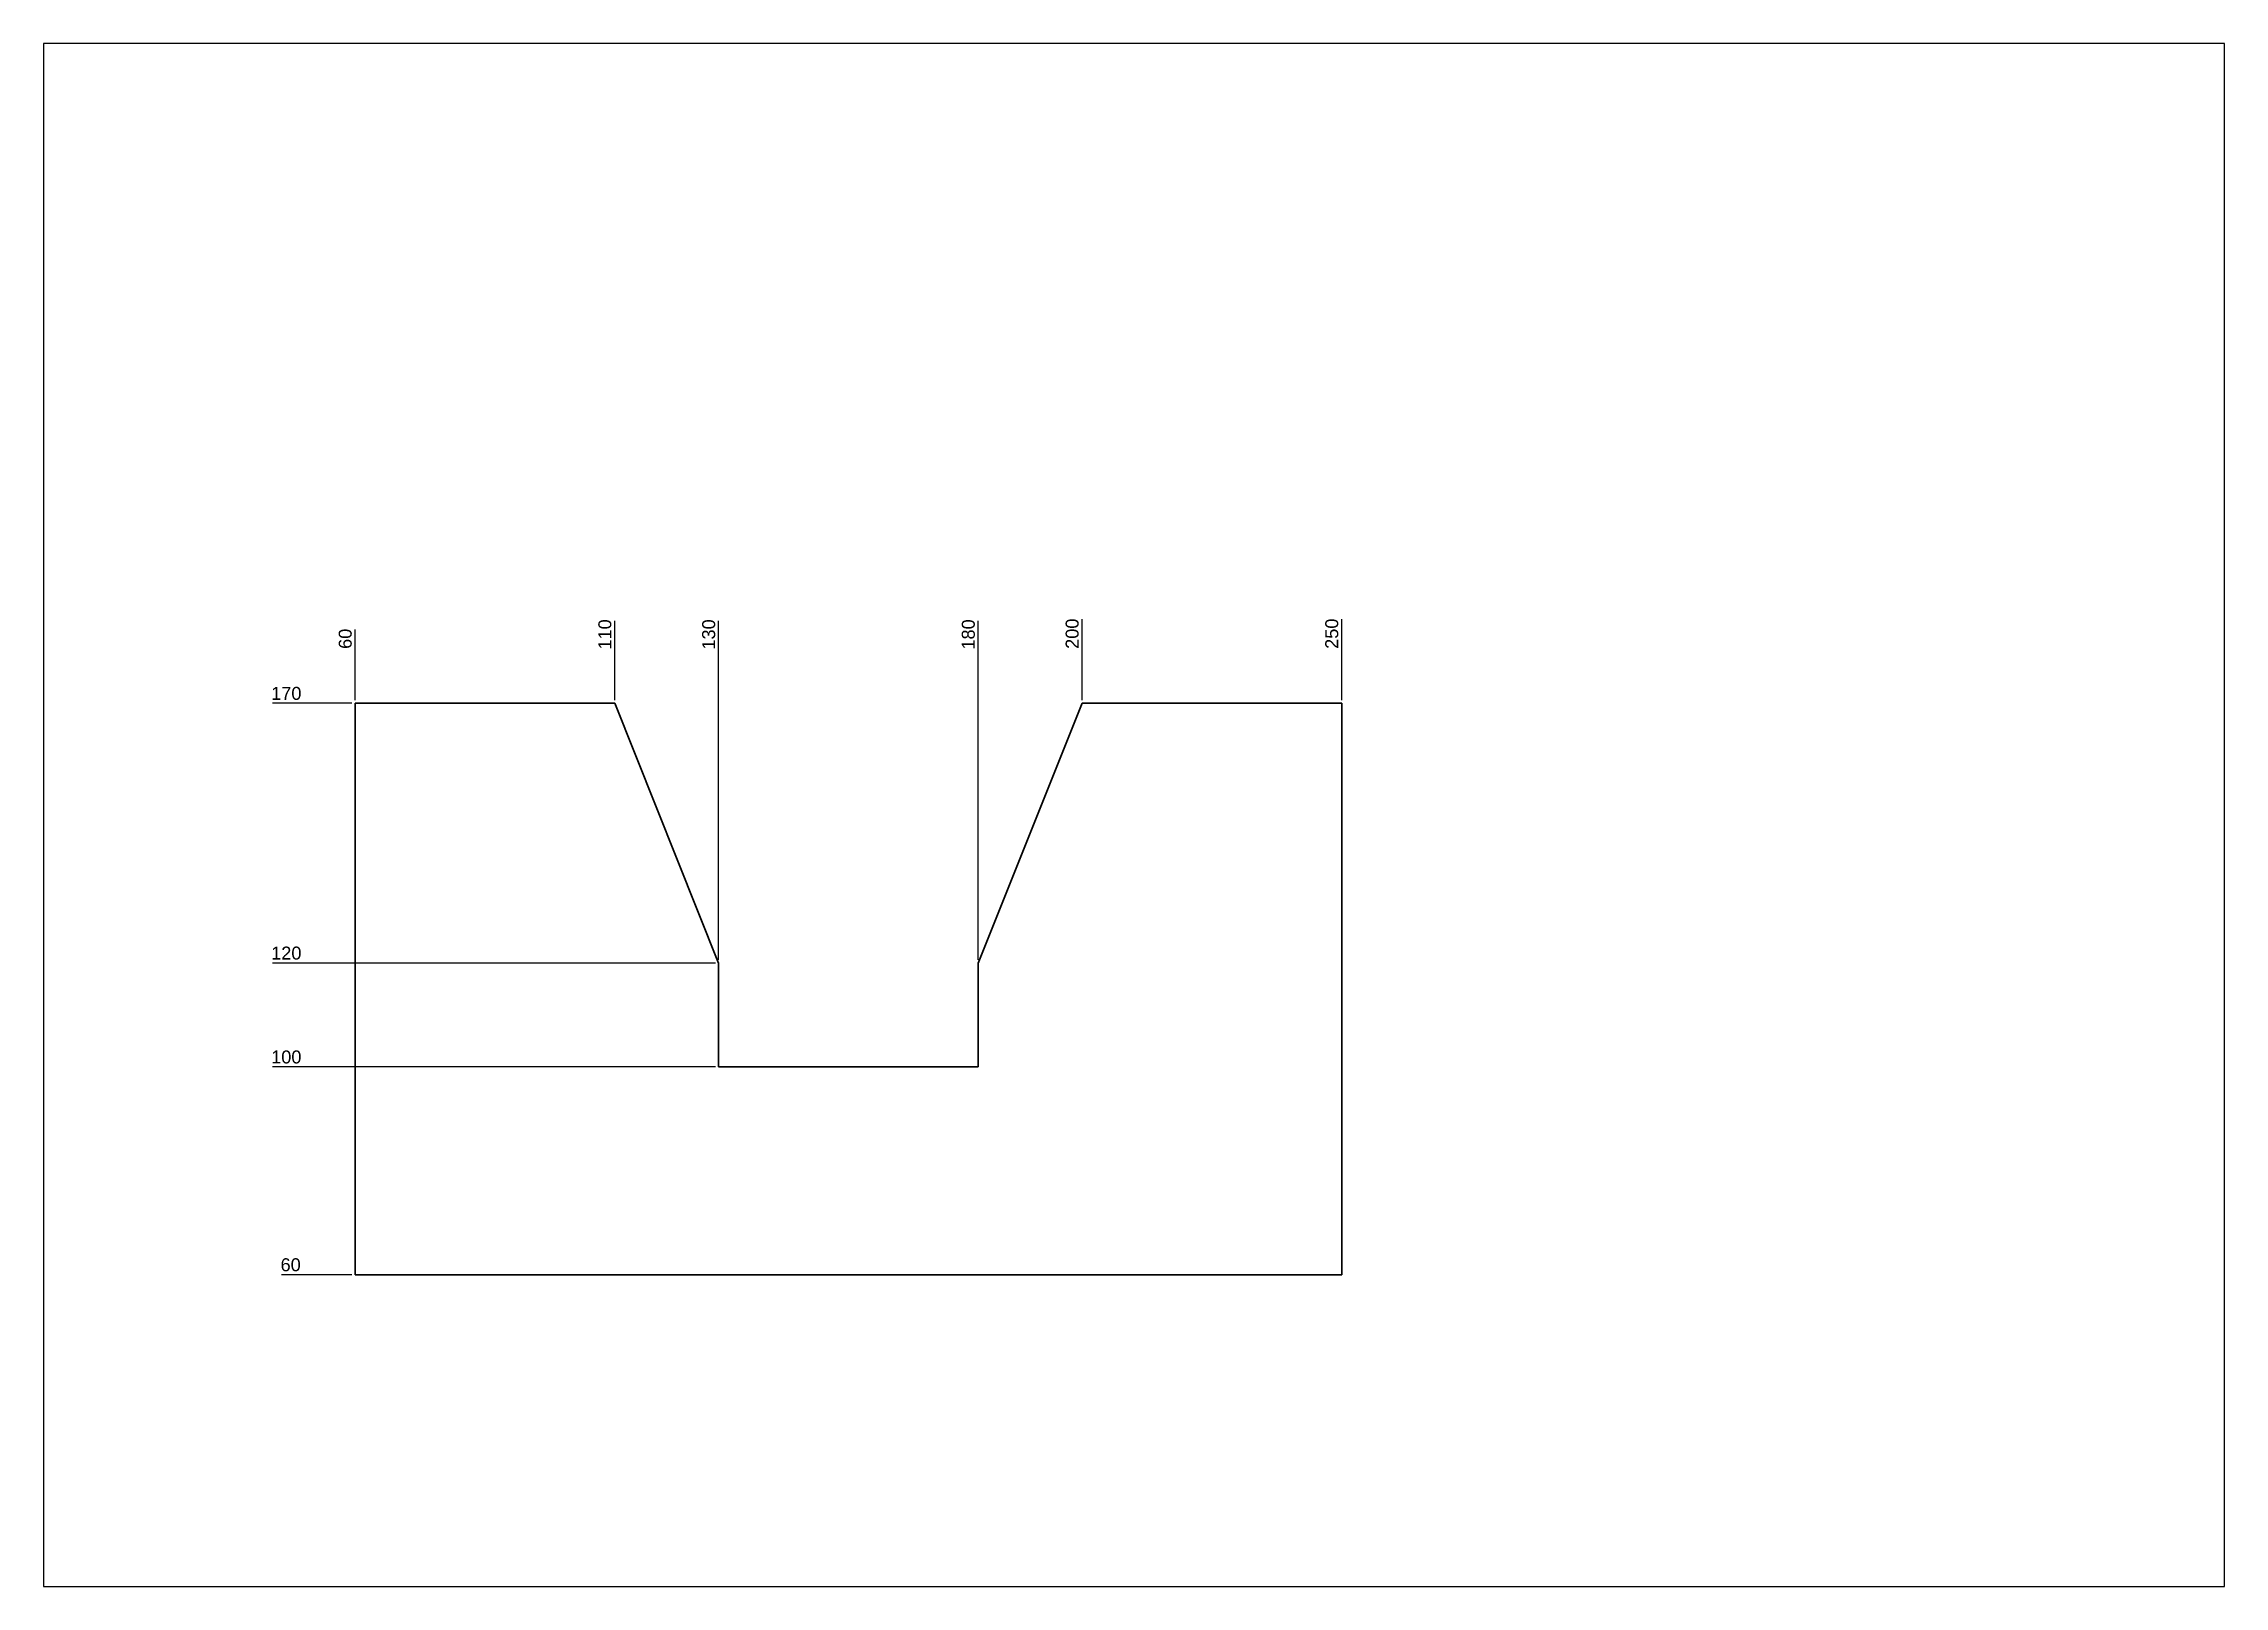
# Model space of a CAD drawing. Header units: millimetres. Extents: x 0 to 420, y 0 to 297.
import ezdxf

# ---------------------------------------------------------------- set-up
doc = ezdxf.new("R2010")
doc.units = ezdxf.units.MM
doc.layers.add('Kontury', color=7, linetype='Continuous', lineweight=30)
doc.layers.add('Pomocnicza', color=90, linetype='Continuous')
doc.layers.add('Wymiary', color=140, linetype='Continuous')
doc.styles.get("Standard").update_dxf_attribs({"font": 'arial.ttf'})
doc.dimstyles.new('KURS', dxfattribs={"dimtxt": 2.5, "dimasz": 2.5, "dimexe": 1.25, "dimexo": 0.625, "dimtad": 1, "dimtxsty": 'Standard', "dimcen": 2.5, "dimadec": 0, "dimazin": 0, "dimtfac": 1, "dimtmove": 0, "dimatfit": 3, "dimfxl": 1, "dimarcsym": 0})

# ---------------------------------------------------------------- blocks, each defined once
blk = doc.blocks.new('*D1')
at = {"layer": 'Defpoints', "color": 0, "transparency": 16777216}
for p in [(50, 170), (60, 170), (0, 0)]:
    blk.add_point(p, dxfattribs=at)
at = {"layer": 'Wymiary', "color": 0, "lineweight": -2, "transparency": 16777216}
blk.add_line((59.38, 170), (44.1, 170), dxfattribs=at)
at = {"layer": 'Wymiary', "color": 0, "transparency": 16777216, "insert": (46.74, 171.9), "char_height": 2.5, "attachment_point": 5}
blk.add_mtext('170', dxfattribs=at)
blk = doc.blocks.new('*D2')
at = {"layer": 'Defpoints', "color": 0, "transparency": 16777216}
for p in [(60, 180), (60, 170), (0, 0)]:
    blk.add_point(p, dxfattribs=at)
at = {"layer": 'Wymiary', "color": 0, "lineweight": -2, "transparency": 16777216}
blk.add_line((60, 170.63), (60, 184.21), dxfattribs=at)
at = {"layer": 'Wymiary', "color": 0, "transparency": 16777216, "insert": (58.1, 182.42), "char_height": 2.5, "attachment_point": 5, "rotation": 90}
blk.add_mtext('60', dxfattribs=at)
blk = doc.blocks.new('*D3')
at = {"layer": 'Defpoints', "color": 0, "transparency": 16777216}
for p in [(50, 60), (60, 60), (0, 0)]:
    blk.add_point(p, dxfattribs=at)
at = {"layer": 'Wymiary', "color": 0, "lineweight": -2, "transparency": 16777216}
blk.add_line((59.38, 60), (45.79, 60), dxfattribs=at)
at = {"layer": 'Wymiary', "color": 0, "transparency": 16777216, "insert": (47.58, 61.9), "char_height": 2.5, "attachment_point": 5}
blk.add_mtext('60', dxfattribs=at)
blk = doc.blocks.new('*D4')
at = {"layer": 'Defpoints', "color": 0, "transparency": 16777216}
for p in [(250, 180), (250, 170), (0, 0)]:
    blk.add_point(p, dxfattribs=at)
at = {"layer": 'Wymiary', "color": 0, "lineweight": -2, "transparency": 16777216}
blk.add_line((250, 170.63), (250, 186.18), dxfattribs=at)
at = {"layer": 'Wymiary', "color": 0, "transparency": 16777216, "insert": (248.1, 183.4), "char_height": 2.5, "attachment_point": 5, "rotation": 90}
blk.add_mtext('250', dxfattribs=at)
blk = doc.blocks.new('*D5')
at = {"layer": 'Defpoints', "color": 0, "transparency": 16777216}
for p in [(200, 180), (200, 170), (0, 0)]:
    blk.add_point(p, dxfattribs=at)
at = {"layer": 'Wymiary', "color": 0, "lineweight": -2, "transparency": 16777216}
blk.add_line((200, 170.63), (200, 186.18), dxfattribs=at)
at = {"layer": 'Wymiary', "color": 0, "transparency": 16777216, "insert": (198.1, 183.4), "char_height": 2.5, "attachment_point": 5, "rotation": 90}
blk.add_mtext('200', dxfattribs=at)
blk = doc.blocks.new('*D6')
at = {"layer": 'Defpoints', "color": 0, "transparency": 16777216}
for p in [(180, 180), (180, 120), (0, 0)]:
    blk.add_point(p, dxfattribs=at)
at = {"layer": 'Wymiary', "color": 0, "lineweight": -2, "transparency": 16777216}
blk.add_line((180, 120.63), (180, 185.9), dxfattribs=at)
at = {"layer": 'Wymiary', "color": 0, "transparency": 16777216, "insert": (178.1, 183.26), "char_height": 2.5, "attachment_point": 5, "rotation": 90}
blk.add_mtext('180', dxfattribs=at)
blk = doc.blocks.new('*D7')
at = {"layer": 'Defpoints', "color": 0, "transparency": 16777216}
for p in [(130, 180), (130, 120), (0, 0)]:
    blk.add_point(p, dxfattribs=at)
at = {"layer": 'Wymiary', "color": 0, "lineweight": -2, "transparency": 16777216}
blk.add_line((130, 120.63), (130, 185.9), dxfattribs=at)
at = {"layer": 'Wymiary', "color": 0, "transparency": 16777216, "insert": (128.1, 183.26), "char_height": 2.5, "attachment_point": 5, "rotation": 90}
blk.add_mtext('130', dxfattribs=at)
blk = doc.blocks.new('*D8')
at = {"layer": 'Defpoints', "color": 0, "transparency": 16777216}
for p in [(110, 180), (110, 170), (0, 0)]:
    blk.add_point(p, dxfattribs=at)
at = {"layer": 'Wymiary', "color": 0, "lineweight": -2, "transparency": 16777216}
blk.add_line((110, 170.63), (110, 185.9), dxfattribs=at)
at = {"layer": 'Wymiary', "color": 0, "transparency": 16777216, "insert": (108.1, 183.26), "char_height": 2.5, "attachment_point": 5, "rotation": 90}
blk.add_mtext('110', dxfattribs=at)
blk = doc.blocks.new('*D9')
at = {"layer": 'Defpoints', "color": 0, "transparency": 16777216}
for p in [(50, 120), (130, 120), (0, 0)]:
    blk.add_point(p, dxfattribs=at)
at = {"layer": 'Wymiary', "color": 0, "lineweight": -2, "transparency": 16777216}
blk.add_line((129.38, 120), (44.1, 120), dxfattribs=at)
at = {"layer": 'Wymiary', "color": 0, "transparency": 16777216, "insert": (46.74, 121.9), "char_height": 2.5, "attachment_point": 5}
blk.add_mtext('120', dxfattribs=at)
blk = doc.blocks.new('*D10')
at = {"layer": 'Defpoints', "color": 0, "transparency": 16777216}
for p in [(50, 100), (130, 100), (0, 0)]:
    blk.add_point(p, dxfattribs=at)
at = {"layer": 'Wymiary', "color": 0, "lineweight": -2, "transparency": 16777216}
blk.add_line((129.38, 100), (44.1, 100), dxfattribs=at)
at = {"layer": 'Wymiary', "color": 0, "transparency": 16777216, "insert": (46.74, 101.9), "char_height": 2.5, "attachment_point": 5}
blk.add_mtext('100', dxfattribs=at)

msp = doc.modelspace()

# ---------------------------------------------------------------- linework, layer by layer
at = {"layer": 'Kontury'}
for p, q in [((60, 60), (60, 170)), ((60, 170), (110, 170)), ((110, 170), (130, 120)), ((180, 120), (200, 170)), ((200, 170), (250, 170)), ((250, 170), (250, 60)), ((130, 120), (130, 100)), ((180, 100), (180, 120)), ((130, 100), (180, 100)), ((250, 60), (60, 60))]:
    msp.add_line(p, q, dxfattribs=at)
at = {"layer": 'Pomocnicza'}
msp.add_lwpolyline([(0, 0), (420, 0), (420, 297), (0, 297)], close=True, dxfattribs=at)

# ---------------------------------------------------------------- dimensions: what is measured, and where the dimension line sits
at = {"layer": 'Wymiary'}
for feature_location, offset, dtype, picture, middle in [((250, 170), (0, 10), 1, '*D4', (248.099, 183.404)), ((200, 170), (0, 10), 1, '*D5', (198.099, 183.404)), ((180, 120), (0, 60), 1, '*D6', (178.099, 183.265)), ((130, 120), (0, 60), 1, '*D7', (128.098, 183.265)), ((110, 170), (0, 10), 1, '*D8', (108.099, 183.265)), ((60, 170), (0, 10), 1, '*D2', (58.099, 182.418)), ((60, 170), (-10, 0), 0, '*D1', (46.735, 171.901)), ((130, 120), (-80, 0), 0, '*D9', (46.735, 121.901)), ((130, 100), (-80, 0), 0, '*D10', (46.735, 101.901)), ((60, 60), (-10, 0), 0, '*D3', (47.582, 61.901))]:
    dim = msp.add_ordinate_dim(feature_location=feature_location, offset=offset, dtype=dtype, origin=(0, 0), dimstyle='KURS', dxfattribs=at)
    dim.commit()
    dim.dimension.update_dxf_attribs({"geometry": picture, "text_midpoint": middle})

doc.saveas('drawing.dxf')
